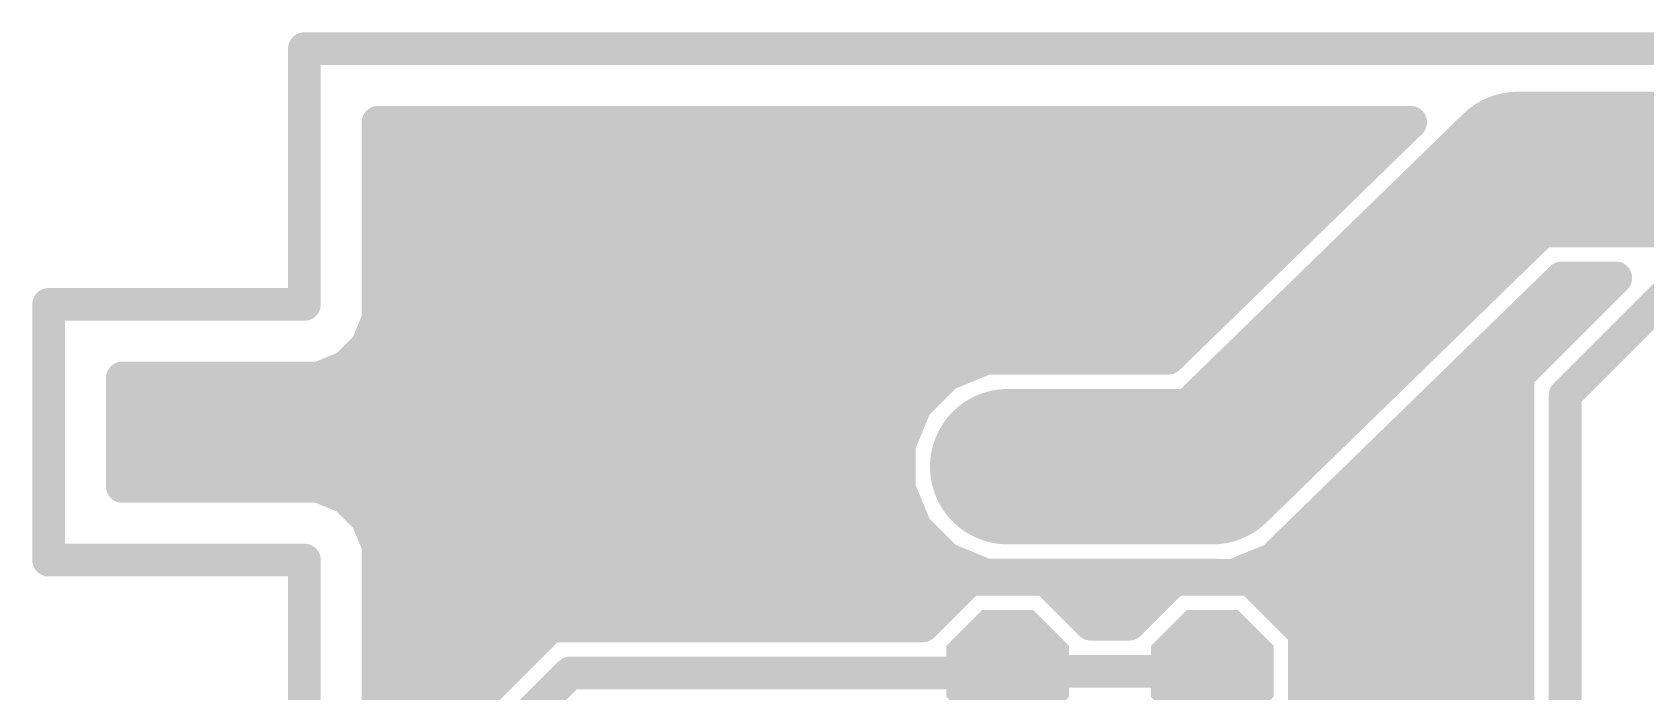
# Model space of a CAD drawing. Extents: x -22.4 to 22.4, y -27 to 9.2.
# Drawn here: x -22.38 to -2.35, y 1.02 to 9.2 of the extents above; entities that cross this region are included whole.
import ezdxf

# ---------------------------------------------------------------- set-up
doc = ezdxf.new("R2010")
doc.units = 0
for name, color, linetype in [('16', 175, 'CONTINUOUS'), ('17', 82, 'CONTINUOUS'), ('20', 7, 'CONTINUOUS')]:
    doc.layers.add(name, color=color, linetype=linetype)

# ---------------------------------------------------------------- blocks, each defined once
blk = doc.blocks.new('OCTAGONP')
at = {"const_width": 0.5}
blk.add_lwpolyline([(-0.25, -0.1036), (-0.25, 0.1036), (-0.1036, 0.25), (0.1036, 0.25), (0.25, 0.1036), (0.25, -0.1036), (0.1036, -0.25), (-0.1036, -0.25), (-0.25, -0.1036), (-0.25, 0.1036)], dxfattribs=at)

msp = doc.modelspace()

# ---------------------------------------------------------------- linework, layer by layer
at = {"layer": '16'}
for points, const_width in [([(-3.94, 7.5), (-7.73, 3.81)], 1.9304), ([(-3.7, 7.5), (-3.94, 7.5)], 1.9304), ([(-3.7, 7.5), (3.19, 7.5)], 1.9304), ([(-18.0856, 5.6431), (-18.0856, 8.0856)], 0.4064), ([(-18.0856, 8.0856), (-5.2683, 8.0856)], 0.4064), ([(-5.2683, 8.0856), (-8.2771, 5.1562)], 0.4064), ([(-18.0856, 7.7216), (-5.6422, 7.7216)], 0.4064), ([(-18.0856, 7.3152), (-6.0596, 7.3152)], 0.4064), ([(-18.0856, 6.9088), (-6.477, 6.9088)], 0.4064), ([(-18.0856, 6.5024), (-6.8944, 6.5024)], 0.4064), ([(-18.0856, 6.096), (-7.3118, 6.096)], 0.4064), ([(-6.7845, 2.8517), (-3.3929, 6.1538)], 0.4064), ([(-2.7224, 6.1538), (-3.9342, 4.942)], 0.4064), ([(-3.4523, 6.096), (-2.7802, 6.096)], 0.4064), ([(-3.3929, 6.1538), (-2.7224, 6.1538)], 0.4064), ([(-3.35, 4.7), (-2.1, 5.95)], 0.4064), ([(-18.2248, 5.307), (-18.0856, 5.6431)], 0.4064), ([(-18.0856, 5.6896), (-7.7292, 5.6896)], 0.4064), ([(-3.8697, 5.6896), (-3.1866, 5.6896)], 0.4064), ([(-18.482, 5.0498), (-18.2248, 5.307)], 0.4064), ([(-18.2486, 5.2832), (-8.1467, 5.2832)], 0.4064), ([(-4.2871, 5.2832), (-3.593, 5.2832)], 0.4064), ([(-18.8181, 4.9106), (-18.482, 5.0498)], 0.4064), ([(-10.5378, 5.1562), (-11.0326, 4.9512)], 0.4064), ([(-8.2771, 5.1562), (-10.5378, 5.1562)], 0.4064), ([(-21.2606, 3.5644), (-21.2606, 4.9106)], 0.4064), ([(-21.2606, 4.9106), (-18.8181, 4.9106)], 0.4064), ([(-21.2606, 4.8768), (-11.107, 4.8768)], 0.4064), ([(-11.0326, 4.9512), (-11.4113, 4.5726)], 0.4064), ([(-4.7045, 4.8768), (-3.9342, 4.8768)], 0.4064), ([(-3.9342, 4.942), (-3.9342, -6.4896)], 0.4064), ([(-3.35, -12.25), (-3.35, 4.7)], 0.4064), ([(-21.2606, 4.4704), (-11.4536, 4.4704)], 0.4064), ([(-11.4113, 4.5726), (-11.6162, 4.0778)], 0.4064), ([(-10.27, 3.81), (-7.73, 3.81)], 1.9304), ([(-5.1219, 4.4704), (-3.9342, 4.4704)], 0.4064), ([(-21.2606, 4.064), (-11.6162, 4.064)], 0.4064), ([(-11.6162, 4.0778), (-11.6162, 3.5422)], 0.4064), ([(-5.5393, 4.064), (-3.9342, 4.064)], 0.4064), ([(-7.73, 3.81), (-7.49, 3.81)], 0.4064), ([(-21.2606, 3.6576), (-11.6162, 3.6576)], 0.4064), ([(-5.9567, 3.6576), (-3.9342, 3.6576)], 0.4064), ([(-18.8181, 3.5644), (-21.2606, 3.5644)], 0.4064), ([(-18.482, 3.4252), (-18.8181, 3.5644)], 0.4064), ([(-18.2248, 3.168), (-18.482, 3.4252)], 0.4064), ([(-11.6162, 3.5422), (-11.4113, 3.0474)], 0.4064), ([(-18.308, 3.2512), (-11.4957, 3.2512)], 0.4064), ([(-6.3742, 3.2512), (-3.9342, 3.2512)], 0.4064), ([(-18.0856, 2.8319), (-18.2248, 3.168)], 0.4064), ([(-11.4113, 3.0474), (-11.0326, 2.6687)], 0.4064), ([(-18.0909, 2.8448), (-11.2086, 2.8448)], 0.4064), ([(-18.0856, -0.3094), (-18.0856, 2.8319)], 0.4064), ([(-6.9674, 2.6687), (-6.7845, 2.8517)], 0.4064), ([(-6.7914, 2.8448), (-3.9342, 2.8448)], 0.4064), ([(-11.0326, 2.6687), (-10.5378, 2.4638)], 0.4064), ([(-7.2232, 2.5628), (-6.9828, 2.6587)], 0.4064), ([(-6.9828, 2.6587), (-6.9761, 2.6652)], 0.4064), ([(-6.9761, 2.6652), (-6.9674, 2.6687)], 0.4064), ([(-18.0856, 2.4384), (-3.9342, 2.4384)], 0.4064), ([(-10.7434, 2.413), (-11.3222, 1.8342)], 0.4064), ([(-9.7966, 2.413), (-10.7434, 2.413)], 0.4064), ([(-10.5378, 2.4638), (-7.739, 2.4638)], 0.4064), ([(-9.2378, 1.8542), (-9.7966, 2.413)], 0.4064), ([(-8.2034, 2.413), (-8.7622, 1.8542)], 0.4064), ([(-7.2566, 2.413), (-8.2034, 2.413)], 0.4064), ([(-7.739, 2.4638), (-7.4802, 2.4603)], 0.4064), ([(-7.4802, 2.4603), (-7.4716, 2.4638)], 0.4064), ([(-7.4716, 2.4638), (-7.4622, 2.4638)], 0.4064), ([(-7.4622, 2.4638), (-7.2232, 2.5628)], 0.4064), ([(-6.587, 1.7434), (-7.2566, 2.413)], 0.4064), ([(-18.0856, 2.032), (-11.1244, 2.032)], 0.4064), ([(-9.4156, 2.032), (-8.5844, 2.032)], 0.4064), ([(-6.8756, 2.032), (-3.9342, 2.032)], 0.4064), ([(-15.942, 1.8342), (-16.2842, 1.492)], 0.4064), ([(-11.3222, 1.8342), (-15.942, 1.8342)], 0.4064), ([(-8.7622, 1.8542), (-9.2378, 1.8542)], 0.4064), ([(-18.0856, 1.6256), (-16.1506, 1.6256)], 0.4064), ([(-6.587, 0.7966), (-6.587, 1.7434)], 0.4064), ([(-6.587, 1.6256), (-3.9342, 1.6256)], 0.4064), ([(-16.2842, 1.492), (-18.0856, -0.3094)], 0.4064), ([(-18.0856, 1.2192), (-16.557, 1.2192)], 0.4064), ([(-17.75, -0.8), (-15.7, 1.25)], 0.4064), ([(-15.7, 1.25), (-10.29, 1.25)], 0.4064), ([(-10.29, 1.25), (-10.27, 1.27)], 0.4064), ([(-10.27, 1.27), (-7.73, 1.27)], 0.4064), ([(-6.587, 1.2192), (-3.9342, 1.2192)], 0.4064), ([(-18.0856, 0.8128), (-16.9634, 0.8128)], 0.4064), ([(-6.587, 0.8128), (-3.9342, 0.8128)], 0.4064)]:
    msp.add_lwpolyline(points, dxfattribs=dict(at, const_width=const_width))
for points, const_width in [([(-3.94, 7.9826, 1), (-3.94, 7.0174)], 0.9652), ([(-3.6033, 7.1542, 1), (-4.2767, 7.8458)], 0.9652), ([(-3.7, 7.9826, 1), (-3.7, 7.0174)], 0.9652), ([(-3.7, 7.0174, 1), (-3.7, 7.9826)], 0.9652), ([(-17.984, 8.0856, 1), (-18.1872, 8.0856)], 0.2032), ([(-18.0856, 8.1872, 1), (-18.0856, 7.984)], 0.2032), ([(-5.1974, 8.0128, 1), (-5.3392, 8.1584)], 0.2032), ([(-5.2683, 7.984, 1), (-5.2683, 8.1872)], 0.2032), ([(-18.0856, 7.8232, 1), (-18.0856, 7.62)], 0.2032), ([(-5.6422, 7.62, 1), (-5.6422, 7.8232)], 0.2032), ([(-18.0856, 7.4168, 1), (-18.0856, 7.2136)], 0.2032), ([(-6.0596, 7.2136, 1), (-6.0596, 7.4168)], 0.2032), ([(-18.0856, 7.0104, 1), (-18.0856, 6.8072)], 0.2032), ([(-6.477, 6.8072, 1), (-6.477, 7.0104)], 0.2032), ([(-18.0856, 6.604, 1), (-18.0856, 6.4008)], 0.2032), ([(-6.8944, 6.4008, 1), (-6.8944, 6.604)], 0.2032), ([(-18.0856, 6.1976, 1), (-18.0856, 5.9944)], 0.2032), ([(-7.3118, 5.9944, 1), (-7.3118, 6.1976)], 0.2032), ([(-3.4523, 6.1976, 1), (-3.4523, 5.9944)], 0.2032), ([(-3.3929, 6.2554, 1), (-3.3929, 6.0522)], 0.2032), ([(-3.322, 6.081, 1), (-3.4638, 6.2266)], 0.2032), ([(-2.6505, 6.082, 1), (-2.7942, 6.2256)], 0.2032), ([(-2.7802, 5.9944, 1), (-2.7802, 6.1976)], 0.2032), ([(-2.7224, 6.0522, 1), (-2.7224, 6.2554)], 0.2032), ([(-18.0856, 5.7912, 1), (-18.0856, 5.588)], 0.2032), ([(-17.9917, 5.6042, 1), (-18.1795, 5.682)], 0.2032), ([(-7.7292, 5.588, 1), (-7.7292, 5.7912)], 0.2032), ([(-3.8697, 5.7912, 1), (-3.8697, 5.588)], 0.2032), ([(-3.1866, 5.588, 1), (-3.1866, 5.7912)], 0.2032), ([(-18.1872, 5.6431, 1), (-17.984, 5.6431)], 0.2032), ([(-18.2486, 5.3848, 1), (-18.2486, 5.1816)], 0.2032), ([(-18.3187, 5.3459, 1), (-18.1309, 5.2682)], 0.2032), ([(-18.153, 5.2352, 1), (-18.2967, 5.3789)], 0.2032), ([(-8.1467, 5.1816, 1), (-8.1467, 5.3848)], 0.2032), ([(-4.2871, 5.3848, 1), (-4.2871, 5.1816)], 0.2032), ([(-3.593, 5.1816, 1), (-3.593, 5.3848)], 0.2032), ([(-18.5539, 5.1217, 1), (-18.4102, 4.978)], 0.2032), ([(-18.4432, 4.9559, 1), (-18.5209, 5.1437)], 0.2032), ([(-10.5378, 5.2578, 1), (-10.5378, 5.0546)], 0.2032), ([(-10.4989, 5.0623, 1), (-10.5767, 5.2501)], 0.2032), ([(-8.348, 5.229, 1), (-8.2062, 5.0834)], 0.2032), ([(-8.2771, 5.0546, 1), (-8.2771, 5.2578)], 0.2032), ([(-21.159, 4.9106, 1), (-21.3622, 4.9106)], 0.2032), ([(-21.2606, 5.0122, 1), (-21.2606, 4.809)], 0.2032), ([(-21.2606, 4.9784, 1), (-21.2606, 4.7752)], 0.2032), ([(-18.857, 5.0045, 1), (-18.7792, 4.8167)], 0.2032), ([(-18.8181, 4.809, 1), (-18.8181, 5.0122)], 0.2032), ([(-11.0714, 5.0451, 1), (-10.9937, 4.8574)], 0.2032), ([(-11.107, 4.7752, 1), (-11.107, 4.9784)], 0.2032), ([(-10.9607, 4.8794, 1), (-11.1044, 5.0231)], 0.2032), ([(-4.7045, 4.9784, 1), (-4.7045, 4.7752)], 0.2032), ([(-3.8326, 4.942, 1), (-4.0358, 4.942)], 0.2032), ([(-4.006, 5.0138, 1), (-3.8624, 4.8701)], 0.2032), ([(-3.9342, 4.7752, 1), (-3.9342, 4.9784)], 0.2032), ([(-3.2484, 4.7, 1), (-3.4516, 4.7)], 0.2032), ([(-3.4218, 4.7718, 1), (-3.2782, 4.6282)], 0.2032), ([(-21.2606, 4.572, 1), (-21.2606, 4.3688)], 0.2032), ([(-11.4831, 4.6444, 1), (-11.3394, 4.5007)], 0.2032), ([(-11.3174, 4.5337, 1), (-11.5051, 4.6114)], 0.2032), ([(-11.4536, 4.3688, 1), (-11.4536, 4.572)], 0.2032), ([(-10.27, 4.2926, 1), (-10.27, 3.3274)], 0.9652), ([(-8.0667, 4.1558, 1), (-7.3933, 3.4642)], 0.9652), ([(-7.73, 3.3274, 1), (-7.73, 4.2926)], 0.9652), ([(-5.1219, 4.572, 1), (-5.1219, 4.3688)], 0.2032), ([(-3.9342, 4.3688, 1), (-3.9342, 4.572)], 0.2032), ([(-21.2606, 4.1656, 1), (-21.2606, 3.9624)], 0.2032), ([(-11.5146, 4.0778, 1), (-11.7178, 4.0778)], 0.2032), ([(-11.7101, 4.1167, 1), (-11.5223, 4.0389)], 0.2032), ([(-11.6162, 3.9624, 1), (-11.6162, 4.1656)], 0.2032), ([(-5.5393, 4.1656, 1), (-5.5393, 3.9624)], 0.2032), ([(-3.9342, 3.9624, 1), (-3.9342, 4.1656)], 0.2032), ([(-7.73, 3.9116, 1), (-7.73, 3.7084)], 0.2032), ([(-7.49, 3.7084, 1), (-7.49, 3.9116)], 0.2032), ([(-21.2606, 3.7592, 1), (-21.2606, 3.556)], 0.2032), ([(-11.6162, 3.556, 1), (-11.6162, 3.7592)], 0.2032), ([(-5.9567, 3.7592, 1), (-5.9567, 3.556)], 0.2032), ([(-3.9342, 3.556, 1), (-3.9342, 3.7592)], 0.2032), ([(-21.2606, 3.666, 1), (-21.2606, 3.4628)], 0.2032), ([(-21.3622, 3.5644, 1), (-21.159, 3.5644)], 0.2032), ([(-18.7792, 3.6583, 1), (-18.857, 3.4705)], 0.2032), ([(-18.8181, 3.4628, 1), (-18.8181, 3.666)], 0.2032), ([(-18.4102, 3.497, 1), (-18.5539, 3.3533)], 0.2032), ([(-18.5209, 3.3313, 1), (-18.4432, 3.5191)], 0.2032), ([(-11.5223, 3.5811, 1), (-11.7101, 3.5033)], 0.2032), ([(-11.7178, 3.5422, 1), (-11.5146, 3.5422)], 0.2032), ([(-18.308, 3.3528, 1), (-18.308, 3.1496)], 0.2032), ([(-11.4957, 3.1496, 1), (-11.4957, 3.3528)], 0.2032), ([(-6.3742, 3.3528, 1), (-6.3742, 3.1496)], 0.2032), ([(-3.9342, 3.1496, 1), (-3.9342, 3.3528)], 0.2032), ([(-18.1309, 3.2068, 1), (-18.3187, 3.1291)], 0.2032), ([(-18.2967, 3.0961, 1), (-18.153, 3.2398)], 0.2032), ([(-11.3394, 3.1193, 1), (-11.4831, 2.9756)], 0.2032), ([(-18.0909, 2.9464, 1), (-18.0909, 2.7432)], 0.2032), ([(-17.984, 2.8319, 1), (-18.1872, 2.8319)], 0.2032), ([(-11.5051, 3.0086, 1), (-11.3174, 3.0863)], 0.2032), ([(-11.2086, 2.7432, 1), (-11.2086, 2.9464)], 0.2032), ([(-6.7914, 2.9464, 1), (-6.7914, 2.7432)], 0.2032), ([(-6.8554, 2.9245, 1), (-6.7136, 2.7789)], 0.2032), ([(-6.7127, 2.7798, 1), (-6.8564, 2.9235)], 0.2032), ([(-3.9342, 2.7432, 1), (-3.9342, 2.9464)], 0.2032), ([(-18.1795, 2.793, 1), (-17.9917, 2.8708)], 0.2032), ([(-10.9937, 2.7626, 1), (-11.0714, 2.5749)], 0.2032), ([(-11.1044, 2.5969, 1), (-10.9607, 2.7406)], 0.2032), ([(-7.0536, 2.7314, 1), (-6.9119, 2.5859)], 0.2032), ([(-7.0149, 2.759, 1), (-6.9372, 2.5713)], 0.2032), ([(-7.0393, 2.7406, 1), (-6.8956, 2.5969)], 0.2032), ([(-6.9052, 2.5924, 1), (-7.047, 2.738)], 0.2032), ([(-6.9451, 2.5643, 1), (-7.0204, 2.753)], 0.2032), ([(-6.9286, 2.5749, 1), (-7.0063, 2.7626)], 0.2032), ([(-18.0856, 2.54, 1), (-18.0856, 2.3368)], 0.2032), ([(-10.7434, 2.5146, 1), (-10.7434, 2.3114)], 0.2032), ([(-10.6716, 2.3412, 1), (-10.8153, 2.4848)], 0.2032), ([(-10.5378, 2.5654, 1), (-10.5378, 2.3622)], 0.2032), ([(-10.5767, 2.3699, 1), (-10.4989, 2.5577)], 0.2032), ([(-9.7247, 2.4848, 1), (-9.8684, 2.3412)], 0.2032), ([(-9.7966, 2.3114, 1), (-9.7966, 2.5146)], 0.2032), ([(-8.2034, 2.5146, 1), (-8.2034, 2.3114)], 0.2032), ([(-8.1316, 2.3412, 1), (-8.2753, 2.4848)], 0.2032), ([(-7.7377, 2.5654, 1), (-7.7404, 2.3622)], 0.2032), ([(-7.739, 2.3622, 1), (-7.739, 2.5654)], 0.2032), ([(-7.5179, 2.5547, 1), (-7.4426, 2.366)], 0.2032), ([(-7.4716, 2.5654, 1), (-7.4716, 2.3622)], 0.2032), ([(-7.5011, 2.5577, 1), (-7.4233, 2.3699)], 0.2032), ([(-7.4339, 2.3694, 1), (-7.5092, 2.5582)], 0.2032), ([(-7.4816, 2.3587, 1), (-7.4789, 2.5619)], 0.2032), ([(-7.4622, 2.3622, 1), (-7.4622, 2.5654)], 0.2032), ([(-7.1847, 2.4848, 1), (-7.3284, 2.3412)], 0.2032), ([(-7.2608, 2.6572, 1), (-7.1856, 2.4684)], 0.2032), ([(-7.1843, 2.4689, 1), (-7.2621, 2.6567)], 0.2032), ([(-7.2566, 2.3114, 1), (-7.2566, 2.5146)], 0.2032), ([(-3.9342, 2.3368, 1), (-3.9342, 2.54)], 0.2032), ([(-18.0856, 2.1336, 1), (-18.0856, 1.9304)], 0.2032), ([(-11.1244, 1.9304, 1), (-11.1244, 2.1336)], 0.2032), ([(-9.4156, 2.1336, 1), (-9.4156, 1.9304)], 0.2032), ([(-8.5844, 1.9304, 1), (-8.5844, 2.1336)], 0.2032), ([(-6.8756, 2.1336, 1), (-6.8756, 1.9304)], 0.2032), ([(-3.9342, 1.9304, 1), (-3.9342, 2.1336)], 0.2032), ([(-15.942, 1.9358, 1), (-15.942, 1.7326)], 0.2032), ([(-15.8701, 1.7624, 1), (-16.0138, 1.906)], 0.2032), ([(-11.3941, 1.906, 1), (-11.2504, 1.7624)], 0.2032), ([(-11.3222, 1.7326, 1), (-11.3222, 1.9358)], 0.2032), ([(-9.2378, 1.9558, 1), (-9.2378, 1.7526)], 0.2032), ([(-9.3096, 1.7824, 1), (-9.1659, 1.926)], 0.2032), ([(-8.8341, 1.926, 1), (-8.6904, 1.7824)], 0.2032), ([(-8.7622, 1.7526, 1), (-8.7622, 1.9558)], 0.2032), ([(-18.0856, 1.7272, 1), (-18.0856, 1.524)], 0.2032), ([(-16.1506, 1.524, 1), (-16.1506, 1.7272)], 0.2032), ([(-6.4854, 1.7434, 1), (-6.6886, 1.7434)], 0.2032), ([(-6.587, 1.7272, 1), (-6.587, 1.524)], 0.2032), ([(-6.6588, 1.6716, 1), (-6.5152, 1.8153)], 0.2032), ([(-3.9342, 1.524, 1), (-3.9342, 1.7272)], 0.2032), ([(-16.356, 1.5638, 1), (-16.2124, 1.4201)], 0.2032), ([(-16.2124, 1.4201, 1), (-16.356, 1.5638)], 0.2032), ([(-18.0856, 1.3208, 1), (-18.0856, 1.1176)], 0.2032), ([(-16.557, 1.1176, 1), (-16.557, 1.3208)], 0.2032), ([(-15.7, 1.3516, 1), (-15.7, 1.1484)], 0.2032), ([(-15.6282, 1.1782, 1), (-15.7718, 1.3218)], 0.2032), ([(-10.3618, 1.3218, 1), (-10.2182, 1.1782)], 0.2032), ([(-10.27, 1.3716, 1), (-10.27, 1.1684)], 0.2032), ([(-10.1982, 1.1982, 1), (-10.3418, 1.3418)], 0.2032), ([(-10.29, 1.1484, 1), (-10.29, 1.3516)], 0.2032), ([(-7.73, 1.1684, 1), (-7.73, 1.3716)], 0.2032), ([(-6.587, 1.3208, 1), (-6.587, 1.1176)], 0.2032), ([(-3.9342, 1.1176, 1), (-3.9342, 1.3208)], 0.2032)]:
    msp.add_lwpolyline(points, format="xyb", dxfattribs=dict(at, const_width=const_width))
at = {"layer": '20', "const_width": 0.4064}
for points in [[(-19, 9), (19, 9)], [(-19, 9), (-19, 5.825)], [(-22.175, 5.825), (-22.175, 2.65)], [(-22.175, 5.825), (-19, 5.825)], [(-22.175, 2.65), (-19, 2.65)], [(-19, -19), (-19, 2.65)]]:
    msp.add_lwpolyline(points, dxfattribs=at)
at = {"layer": '20', "const_width": 0.2032}
for points in [[(-19, 9.1016, 1), (-19, 8.8984)], [(-18.8984, 9, 1), (-19.1016, 9)], [(-22.0734, 5.825, 1), (-22.2766, 5.825)], [(-22.175, 5.9266, 1), (-22.175, 5.7234)], [(-19, 5.7234, 1), (-19, 5.9266)], [(-19.1016, 5.825, 1), (-18.8984, 5.825)], [(-22.175, 2.7516, 1), (-22.175, 2.5484)], [(-18.8984, 2.65, 1), (-19.1016, 2.65)], [(-19, 2.5484, 1), (-19, 2.7516)], [(-22.2766, 2.65, 1), (-22.0734, 2.65)]]:
    msp.add_lwpolyline(points, format="xyb", dxfattribs=at)

# ---------------------------------------------------------------- block references
at = {"layer": '17', "xscale": 1.524, "yscale": 1.524, "rotation": 270}
for p in [(-10.27, 3.81), (-7.73, 3.81), (-10.27, 1.27), (-7.73, 1.27)]:
    msp.add_blockref('OCTAGONP', p, dxfattribs=at)

doc.saveas('drawing.dxf')
